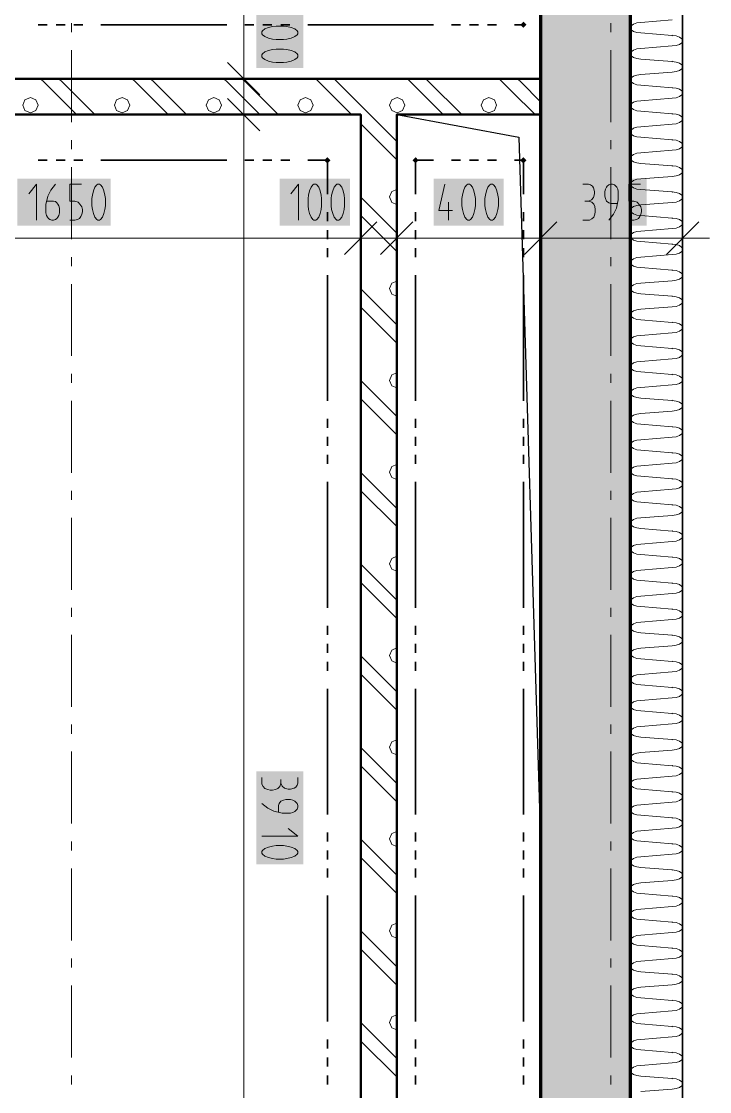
# Model space of a CAD drawing. Header units: millimetres. Extents: x 0 to 594, y 0 to 420.
# Drawn here: x 444.19 to 459.75, y 158.87 to 183.05 of the extents above; entities that cross this region are included whole.
import ezdxf

# ---------------------------------------------------------------- set-up
doc = ezdxf.new("R2010")
doc.units = ezdxf.units.MM
doc.header["$LTSCALE"] = 8
for name, color, linetype in [('PDF_Instalacni prizdivky', 7, 'Continuous'), ('PDF_Koty delkove', 7, 'Continuous'), ('PDF_Obecne 0.25', 7, 'Continuous'), ('PDF_Osy hlavni', 7, 'Continuous'), ('PDF_Pozarni useky', 3, 'Continuous'), ('PDF_Steny vnitrni', 7, 'Continuous'), ('PDF_Zatepleni', 7, 'Continuous')]:
    doc.layers.add(name, color=color, linetype=linetype)

msp = doc.modelspace()

# ---------------------------------------------------------------- linework, layer by layer
at = {"layer": 'PDF_Instalacni prizdivky', "lineweight": 50}
msp.add_lwpolyline([(438.455, 180.94), (451.863, 180.94), (451.863, 149.166), (452.676, 149.166), (452.676, 180.94), (455.927, 180.94), (455.927, 181.752), (438.455, 181.752), (438.455, 185.816), (437.642, 185.816), (422.933, 185.816), (422.933, 185.003), (437.642, 185.003), (437.642, 171.838), (438.455, 171.838), (438.455, 180.94)], dxfattribs=at)
at = {"layer": 'PDF_Instalacni prizdivky', "lineweight": 9}
for points in [[(444.627, 181.752), (444.708, 181.671)], [(444.708, 181.671), (444.915, 181.464)], [(445.041, 181.752), (445.123, 181.671)], [(445.123, 181.671), (445.854, 180.94)], [(446.699, 181.752), (446.78, 181.671)], [(446.78, 181.671), (446.988, 181.464)], [(447.114, 181.752), (447.195, 181.671)], [(447.195, 181.671), (447.926, 180.94)], [(448.771, 181.752), (448.853, 181.671)], [(448.853, 181.671), (449.06, 181.464), (449.584, 180.94)], [(449.186, 181.752), (449.267, 181.671)], [(449.267, 181.671), (449.998, 180.94)], [(450.844, 181.752), (450.925, 181.671)], [(450.925, 181.671), (451.132, 181.464)], [(451.258, 181.752), (451.339, 181.671)], [(451.339, 181.671), (452.071, 180.94), (452.676, 180.334)], [(452.916, 181.752), (452.997, 181.671)], [(452.997, 181.671), (453.204, 181.464), (453.728, 180.94)], [(453.33, 181.752), (453.412, 181.671)], [(453.412, 181.671), (454.143, 180.94)], [(454.988, 181.752), (455.069, 181.671)], [(455.069, 181.671), (455.277, 181.464), (455.801, 180.94)], [(455.402, 181.752), (455.484, 181.671)], [(455.484, 181.671), (455.927, 181.228)], [(444.915, 181.464), (445.44, 180.94)], [(446.988, 181.464), (447.512, 180.94)], [(451.132, 181.464), (451.656, 180.94)], [(446.47, 180.979), (446.593, 181.03), (446.644, 181.153), (446.593, 181.276), (446.47, 181.327), (446.346, 181.276), (446.295, 181.153)], [(446.295, 181.153), (446.346, 181.03), (446.47, 180.979)], [(451.863, 180.732), (452.676, 179.92)], [(452.676, 179.251), (452.563, 179.204), (452.512, 179.081), (452.563, 178.958), (452.676, 178.911)], [(451.863, 179.075), (452.676, 178.262)], [(451.863, 178.66), (452.676, 177.848)], [(451.863, 177.002), (452.676, 176.19)], [(452.676, 177.178), (452.563, 177.132), (452.512, 177.009), (452.563, 176.885), (452.676, 176.839)], [(451.863, 176.588), (452.676, 175.775)], [(452.676, 175.106), (452.563, 175.059), (452.512, 174.936), (452.563, 174.813), (452.676, 174.766)], [(451.863, 174.93), (452.676, 174.118)], [(451.863, 174.516), (452.676, 173.703)], [(452.676, 173.034), (452.563, 172.987), (452.512, 172.864), (452.563, 172.741), (452.676, 172.694)], [(451.863, 172.858), (452.676, 172.045)], [(451.863, 172.444), (452.676, 171.631)], [(452.676, 170.962), (452.563, 170.915), (452.512, 170.792)], [(451.863, 170.786), (452.676, 169.973)], [(452.512, 170.792), (452.563, 170.669), (452.676, 170.622)], [(451.863, 170.371), (452.676, 169.559)], [(452.676, 168.89), (452.563, 168.843), (452.512, 168.72), (452.563, 168.597), (452.676, 168.55)], [(451.863, 168.714), (452.676, 167.901)], [(451.863, 168.299), (452.676, 167.486)], [(451.863, 166.641), (452.676, 165.829)], [(452.676, 166.817), (452.563, 166.771), (452.512, 166.647), (452.563, 166.524), (452.676, 166.478)], [(451.863, 166.227), (452.676, 165.414)], [(452.676, 164.745), (452.563, 164.698), (452.512, 164.575), (452.563, 164.452), (452.676, 164.405)], [(451.863, 164.569), (452.676, 163.756)], [(451.863, 164.155), (452.676, 163.342)], [(451.863, 162.497), (452.676, 161.684)], [(452.676, 162.673), (452.563, 162.626), (452.512, 162.503), (452.563, 162.38), (452.676, 162.333)], [(451.863, 162.082), (452.676, 161.27)], [(452.676, 160.601), (452.563, 160.554), (452.512, 160.431), (452.563, 160.308), (452.676, 160.261)], [(451.863, 160.425), (452.676, 159.612)], [(451.863, 160.01), (452.676, 159.198)]]:
    msp.add_lwpolyline(points, dxfattribs=at)
for points in [[(444.397, 180.979), (444.52, 181.03), (444.571, 181.153), (444.52, 181.276), (444.397, 181.327), (444.274, 181.276), (444.223, 181.153), (444.274, 181.03)], [(448.542, 180.979), (448.665, 181.03), (448.716, 181.153), (448.665, 181.276), (448.542, 181.327), (448.419, 181.276), (448.368, 181.153), (448.419, 181.03)], [(450.614, 180.979), (450.737, 181.03), (450.788, 181.153), (450.737, 181.276), (450.614, 181.327), (450.491, 181.276), (450.44, 181.153), (450.491, 181.03)], [(452.686, 180.979), (452.809, 181.03), (452.86, 181.153), (452.809, 181.276), (452.686, 181.327), (452.563, 181.276), (452.512, 181.153), (452.563, 181.03)], [(454.758, 180.979), (454.882, 181.03), (454.933, 181.153), (454.882, 181.276), (454.758, 181.327), (454.635, 181.276), (454.584, 181.153), (454.635, 181.03)]]:
    msp.add_lwpolyline(points, close=True, dxfattribs=at)
at = {"layer": 'PDF_Koty delkove', "lineweight": 18}
for points in [[(449.22, 301.251), (449.22, 300.784), (449.22, 298), (449.22, 260.66), (449.22, 260.009), (449.22, 199.224), (449.22, 198.208), (449.22, 196.177), (449.22, 181.752), (449.22, 180.94), (449.22, 149.166), (449.22, 145.956), (449.22, 144.087)], [(448.854, 182.118), (449.585, 181.387)], [(448.61, 181.752), (449.22, 181.752), (449.829, 181.752)], [(448.854, 181.305), (449.585, 180.574)], [(448.61, 180.94), (449.22, 180.94), (449.829, 180.94)], [(444.531, 178.555), (444.531, 179.368), (444.358, 179.152)], [(444.77, 178.989), (444.921, 178.989), (444.965, 178.976), (444.997, 178.949), (445.019, 178.921), (445.04, 178.881), (445.051, 178.827), (445.051, 178.719), (445.04, 178.664), (445.019, 178.624), (444.997, 178.597), (444.965, 178.569), (444.921, 178.555), (444.878, 178.555), (444.835, 178.569), (444.802, 178.597), (444.781, 178.624), (444.758, 178.664), (444.747, 178.719), (444.747, 178.908), (444.791, 179.098), (444.856, 179.233), (444.965, 179.368)], [(445.55, 179.368), (445.29, 179.368), (445.29, 178.989), (445.398, 178.989), (445.474, 178.962), (445.517, 178.921), (445.56, 178.854), (445.571, 178.8), (445.571, 178.746), (445.56, 178.691), (445.539, 178.638), (445.506, 178.597), (445.463, 178.569), (445.398, 178.555), (445.29, 178.555)], [(450.458, 178.555), (450.458, 179.368), (450.285, 179.152)], [(450.978, 178.881), (450.978, 179.044), (450.967, 179.124), (450.945, 179.219), (450.913, 179.301), (450.87, 179.355), (450.848, 179.368), (450.805, 179.368), (450.783, 179.355), (450.74, 179.301), (450.707, 179.219), (450.685, 179.124), (450.674, 179.044), (450.674, 178.881), (450.685, 178.8), (450.707, 178.705), (450.74, 178.624), (450.783, 178.569)], [(453.933, 178.772), (453.63, 178.772), (453.76, 179.368)], [(454.453, 178.881), (454.453, 179.044), (454.442, 179.124), (454.421, 179.219), (454.388, 179.301), (454.345, 179.355), (454.323, 179.368), (454.28, 179.368), (454.258, 179.355), (454.215, 179.301), (454.183, 179.219), (454.161, 179.124), (454.15, 179.044), (454.15, 178.881), (454.161, 178.8), (454.183, 178.705), (454.215, 178.624)], [(456.882, 179.368), (457.012, 179.368), (457.055, 179.355), (457.098, 179.327), (457.12, 179.287), (457.142, 179.206), (457.142, 179.152), (457.12, 179.071), (457.077, 179.016), (457.012, 178.989), (456.925, 178.989)], [(457.467, 178.555), (457.576, 178.691), (457.641, 178.827), (457.683, 179.016), (457.683, 179.206), (457.672, 179.26), (457.651, 179.301), (457.63, 179.327), (457.597, 179.355), (457.553, 179.368), (457.511, 179.368), (457.467, 179.355), (457.434, 179.327), (457.413, 179.301), (457.391, 179.26), (457.38, 179.206), (457.38, 179.098), (457.391, 179.044), (457.413, 178.989), (457.467, 178.949), (457.511, 178.935), (457.662, 178.935)], [(458.182, 179.368), (457.922, 179.368), (457.922, 178.989), (458.031, 178.989), (458.106, 178.962), (458.15, 178.921), (458.193, 178.854), (458.204, 178.8), (458.204, 178.746), (458.193, 178.691), (458.171, 178.638), (458.139, 178.597), (458.096, 178.569), (458.031, 178.555), (457.922, 178.555)], [(453.847, 178.555), (453.847, 178.962)], [(457.131, 178.921), (457.087, 178.962), (457.012, 178.989)], [(450.783, 178.569), (450.805, 178.555), (450.848, 178.555), (450.87, 178.569), (450.913, 178.624), (450.945, 178.705), (450.967, 178.8), (450.978, 178.881)], [(451.863, 177.54), (451.863, 178.149), (451.863, 178.759)], [(452.676, 177.54), (452.676, 178.149), (452.676, 178.759)], [(454.215, 178.624), (454.258, 178.569), (454.28, 178.555), (454.323, 178.555), (454.345, 178.569), (454.388, 178.624), (454.421, 178.705), (454.442, 178.8), (454.453, 178.881)], [(455.927, 177.54), (455.927, 178.149), (455.927, 178.759)], [(456.882, 178.555), (457.033, 178.555), (457.087, 178.583), (457.131, 178.624), (457.152, 178.691), (457.163, 178.746), (457.163, 178.8), (457.152, 178.868), (457.131, 178.921)], [(459.137, 177.54), (459.137, 178.149), (459.137, 178.759)], [(451.498, 177.783), (452.229, 178.515)], [(452.31, 177.783), (453.042, 178.515)], [(455.561, 177.783), (456.292, 178.515)], [(458.771, 177.783), (459.502, 178.515)], [(437.642, 178.149), (438.455, 178.149), (451.863, 178.149), (452.676, 178.149), (455.927, 178.149), (459.137, 178.149)], [(459.137, 178.149), (459.746, 178.149)], [(449.626, 165.962), (449.626, 165.811), (449.654, 165.757), (449.694, 165.713), (449.762, 165.692), (449.816, 165.681), (449.871, 165.681), (449.938, 165.692), (449.992, 165.713), (450.032, 165.757), (450.06, 165.832)], [(450.439, 165.962), (450.439, 165.832), (450.426, 165.789), (450.398, 165.746), (450.357, 165.724), (450.277, 165.702), (450.222, 165.702), (450.141, 165.724), (450.087, 165.767), (450.06, 165.832), (450.06, 165.919)], [(450.371, 165.193), (450.398, 165.215), (450.426, 165.247), (450.439, 165.291), (450.439, 165.334), (450.426, 165.377), (450.398, 165.41), (450.371, 165.431), (450.331, 165.453), (450.277, 165.464), (450.168, 165.464), (450.114, 165.453), (450.06, 165.431), (450.019, 165.377), (450.005, 165.334), (450.005, 165.182)], [(449.626, 165.377), (449.762, 165.269), (449.897, 165.204), (450.087, 165.161), (450.277, 165.161), (450.331, 165.172), (450.371, 165.193)], [(449.626, 164.641), (450.439, 164.641), (450.222, 164.814)]]:
    msp.add_lwpolyline(points, dxfattribs=at)
for points in [[(449.952, 182.638), (450.114, 182.638), (450.195, 182.649), (450.29, 182.67), (450.371, 182.703), (450.426, 182.746), (450.439, 182.768), (450.439, 182.811), (450.426, 182.833), (450.371, 182.876), (450.29, 182.908), (450.195, 182.93), (450.114, 182.942), (449.952, 182.942), (449.871, 182.93), (449.775, 182.908), (449.694, 182.876), (449.64, 182.833), (449.626, 182.811), (449.626, 182.768), (449.64, 182.746), (449.694, 182.703), (449.775, 182.67), (449.871, 182.649)], [(449.952, 182.118), (450.114, 182.118), (450.195, 182.129), (450.29, 182.15), (450.371, 182.183), (450.426, 182.226), (450.439, 182.248), (450.439, 182.291), (450.426, 182.313), (450.371, 182.356), (450.29, 182.388), (450.195, 182.41), (450.114, 182.421), (449.952, 182.421), (449.871, 182.41), (449.775, 182.388), (449.694, 182.356), (449.64, 182.313), (449.626, 182.291), (449.626, 182.248), (449.64, 182.226), (449.694, 182.183), (449.775, 182.15), (449.871, 182.129)], [(446.091, 178.881), (446.091, 179.044), (446.08, 179.124), (446.059, 179.219), (446.026, 179.301), (445.983, 179.355), (445.961, 179.368), (445.918, 179.368), (445.896, 179.355), (445.853, 179.301), (445.821, 179.219), (445.799, 179.124), (445.788, 179.044), (445.788, 178.881), (445.799, 178.8), (445.821, 178.705), (445.853, 178.624), (445.896, 178.569), (445.918, 178.555), (445.961, 178.555), (445.983, 178.569), (446.026, 178.624), (446.059, 178.705), (446.08, 178.8)], [(451.498, 178.881), (451.498, 179.044), (451.487, 179.124), (451.465, 179.219), (451.433, 179.301), (451.39, 179.355), (451.368, 179.368), (451.325, 179.368), (451.303, 179.355), (451.26, 179.301), (451.228, 179.219), (451.205, 179.124), (451.194, 179.044), (451.194, 178.881), (451.205, 178.8), (451.228, 178.705), (451.26, 178.624), (451.303, 178.569), (451.325, 178.555), (451.368, 178.555), (451.39, 178.569), (451.433, 178.624), (451.465, 178.705), (451.487, 178.8)], [(454.973, 178.881), (454.973, 179.044), (454.962, 179.124), (454.941, 179.219), (454.908, 179.301), (454.865, 179.355), (454.843, 179.368), (454.8, 179.368), (454.778, 179.355), (454.735, 179.301), (454.703, 179.219), (454.681, 179.124), (454.67, 179.044), (454.67, 178.881), (454.681, 178.8), (454.703, 178.705), (454.735, 178.624), (454.778, 178.569), (454.8, 178.555), (454.843, 178.555), (454.865, 178.569), (454.908, 178.624), (454.941, 178.705), (454.962, 178.8)], [(449.952, 164.121), (450.114, 164.121), (450.195, 164.132), (450.29, 164.153), (450.371, 164.186), (450.426, 164.229), (450.439, 164.251), (450.439, 164.294), (450.426, 164.316), (450.371, 164.359), (450.29, 164.391), (450.195, 164.413), (450.114, 164.424), (449.952, 164.424), (449.871, 164.413), (449.775, 164.391), (449.694, 164.359), (449.64, 164.316), (449.626, 164.294), (449.626, 164.251), (449.64, 164.229), (449.694, 164.186), (449.775, 164.153), (449.871, 164.132)]]:
    msp.add_lwpolyline(points, close=True, dxfattribs=at)
at = {"layer": 'PDF_Koty delkove', "color": 7, "lineweight": 18, "true_color": 0xffffff, "transparency": 33554559}
for points in [[(449.504, 183.583), (449.504, 181.996), (450.561, 183.583), (450.561, 181.996)], [(444.105, 178.434), (446.213, 178.434), (444.105, 179.49), (446.213, 179.49)], [(450.032, 178.434), (451.62, 178.434), (450.032, 179.49), (451.62, 179.49)], [(453.508, 178.434), (455.095, 178.434), (453.508, 179.49), (455.095, 179.49)], [(456.738, 178.434), (458.325, 178.434), (456.738, 179.49), (458.325, 179.49)], [(449.504, 166.106), (449.504, 163.999), (450.561, 166.106), (450.561, 163.999)]]:
    msp.add_solid(points, dxfattribs=at)
at = {"layer": 'PDF_Obecne 0.25', "lineweight": 25}
msp.add_lwpolyline([(452.676, 180.94), (455.432, 180.428), (455.927, 164.524)], dxfattribs=at)
at = {"layer": 'PDF_Osy hlavni', "lineweight": 18}
for points in [[(445.322, 182.801), (445.322, 183.004), (445.322, 182.801)], [(457.511, 183.004), (457.511, 182.801)], [(445.322, 180.769), (445.322, 182.394), (445.322, 180.769)], [(457.511, 182.394), (457.511, 180.769)], [(445.322, 180.16), (445.322, 180.363), (445.322, 180.16)], [(457.511, 180.363), (457.511, 180.16)], [(445.322, 178.128), (445.322, 179.753), (445.322, 178.128)], [(457.511, 179.753), (457.511, 178.128)], [(445.322, 177.519), (445.322, 177.722), (445.322, 177.519)], [(457.511, 177.722), (457.511, 177.519)], [(445.322, 175.487), (445.322, 177.112), (445.322, 175.487)], [(457.511, 177.112), (457.511, 175.487)], [(445.322, 174.878), (445.322, 175.081), (445.322, 174.878)], [(457.511, 175.081), (457.511, 174.878)], [(445.322, 172.846), (445.322, 174.471), (445.322, 172.846)], [(457.511, 174.471), (457.511, 172.846)], [(445.322, 172.236), (445.322, 172.44), (445.322, 172.236)], [(457.511, 172.44), (457.511, 172.236)], [(445.322, 170.205), (445.322, 171.83), (445.322, 170.205)], [(457.511, 171.83), (457.511, 170.205)], [(445.322, 169.595), (445.322, 169.799), (445.322, 169.595)], [(457.511, 169.799), (457.511, 169.595)], [(445.322, 167.564), (445.322, 169.189), (445.322, 167.564)], [(457.511, 169.189), (457.511, 167.564)], [(445.322, 166.954), (445.322, 167.158), (445.322, 166.954)], [(457.511, 167.158), (457.511, 166.954)], [(445.322, 164.923), (445.322, 166.548), (445.322, 164.923)], [(457.511, 166.548), (457.511, 164.923)], [(445.322, 164.313), (445.322, 164.516), (445.322, 164.313)], [(457.511, 164.516), (457.511, 164.313)], [(445.322, 162.282), (445.322, 163.907), (445.322, 162.282)], [(457.511, 163.907), (457.511, 162.282)], [(445.322, 161.672), (445.322, 161.875), (445.322, 161.672)], [(457.511, 161.875), (457.511, 161.672)], [(445.322, 159.641), (445.322, 161.266), (445.322, 159.641)], [(457.511, 161.266), (457.511, 159.641)], [(445.322, 159.031), (445.322, 159.234), (445.322, 159.031)], [(457.511, 159.234), (457.511, 159.031)]]:
    msp.add_lwpolyline(points, dxfattribs=at)
at = {"layer": 'PDF_Pozarni useky', "lineweight": 35}
for points in [[(444.57, 182.971), (444.773, 182.971)], [(444.976, 182.971), (445.179, 182.971)], [(445.382, 182.971), (445.585, 182.971)], [(445.992, 182.971), (448.836, 182.971)], [(449.242, 182.971), (449.445, 182.971)], [(449.649, 182.971), (449.852, 182.971)], [(450.055, 182.971), (450.258, 182.971)], [(450.664, 182.971), (453.509, 182.971)], [(453.915, 182.971), (454.118, 182.971)], [(454.321, 182.971), (454.524, 182.971)], [(454.728, 182.971), (454.931, 182.971)], [(455.538, 183.004), (455.538, 182.971), (455.337, 182.971)], [(444.57, 179.908), (444.773, 179.908)], [(444.976, 179.908), (445.179, 179.908)], [(445.382, 179.908), (445.585, 179.908)], [(445.992, 179.908), (448.836, 179.908)], [(449.242, 179.908), (449.445, 179.908)], [(449.649, 179.908), (449.852, 179.908)], [(450.055, 179.908), (450.258, 179.908)], [(450.664, 179.908), (451.108, 179.908), (451.108, 179.144)], [(453.1, 179.144), (453.1, 179.908), (453.509, 179.908)], [(453.915, 179.908), (454.118, 179.908)], [(454.321, 179.908), (454.524, 179.908)], [(454.728, 179.908), (454.931, 179.908)], [(455.337, 179.908), (455.538, 179.908)], [(455.538, 179.908), (455.538, 179.144)], [(451.108, 178.738), (451.108, 178.534)], [(453.1, 178.738), (453.1, 178.534)], [(455.538, 178.738), (455.538, 178.534)], [(451.108, 178.331), (451.108, 178.128)], [(453.1, 178.331), (453.1, 178.128)], [(455.538, 178.331), (455.538, 178.128)], [(451.108, 177.925), (451.108, 177.722)], [(453.1, 177.925), (453.1, 177.722)], [(455.538, 177.925), (455.538, 177.722)], [(451.108, 177.315), (451.108, 174.471)], [(453.1, 177.315), (453.1, 174.471)], [(455.538, 177.315), (455.538, 174.471)], [(451.108, 174.065), (451.108, 173.862)], [(453.1, 174.065), (453.1, 173.862)], [(455.538, 174.065), (455.538, 173.862)], [(451.108, 173.659), (451.108, 173.455)], [(453.1, 173.659), (453.1, 173.455)], [(455.538, 173.659), (455.538, 173.455)], [(451.108, 173.252), (451.108, 173.049)], [(453.1, 173.252), (453.1, 173.049)], [(455.538, 173.252), (455.538, 173.049)], [(451.108, 172.643), (451.108, 169.799)], [(453.1, 172.643), (453.1, 169.799)], [(455.538, 172.643), (455.538, 169.799)], [(451.108, 169.392), (451.108, 169.189)], [(453.1, 169.392), (453.1, 169.189)], [(455.538, 169.392), (455.538, 169.189)], [(451.108, 168.986), (451.108, 168.783)], [(453.1, 168.986), (453.1, 168.783)], [(455.538, 168.986), (455.538, 168.783)], [(451.108, 168.58), (451.108, 168.376)], [(453.1, 168.58), (453.1, 168.376)], [(455.538, 168.58), (455.538, 168.376)], [(451.108, 167.97), (451.108, 165.126)], [(453.1, 167.97), (453.1, 165.126)], [(455.538, 167.97), (455.538, 165.126)], [(451.108, 164.72), (451.108, 164.516)], [(453.1, 164.72), (453.1, 164.516)], [(455.538, 164.72), (455.538, 164.516)], [(451.108, 164.313), (451.108, 164.11)], [(453.1, 164.313), (453.1, 164.11)], [(455.538, 164.313), (455.538, 164.11)], [(451.108, 163.907), (451.108, 163.704)], [(453.1, 163.907), (453.1, 163.704)], [(455.538, 163.907), (455.538, 163.704)], [(451.108, 163.297), (451.108, 160.453)], [(453.1, 163.297), (453.1, 160.453)], [(455.538, 163.297), (455.538, 160.453)], [(451.108, 160.047), (451.108, 159.844)], [(453.1, 160.047), (453.1, 159.844)], [(455.538, 160.047), (455.538, 159.844)], [(451.108, 159.641), (451.108, 159.437)], [(453.1, 159.641), (453.1, 159.437)], [(455.538, 159.641), (455.538, 159.437)], [(451.108, 159.234), (451.108, 159.031)], [(453.1, 159.234), (453.1, 159.031)], [(455.538, 159.234), (455.538, 159.031)]]:
    msp.add_lwpolyline(points, dxfattribs=at)
at = {"layer": 'PDF_Pozarni useky', "lineweight": 35, "transparency": 33554559}
for points in [[(455.538, 183.042), (455.609, 182.971), (455.467, 182.971), (455.538, 182.9)], [(455.467, 182.971), (455.538, 183.042), (455.538, 182.9), (455.609, 182.971)], [(451.037, 179.908), (451.108, 179.979), (451.108, 179.837), (451.179, 179.908)], [(451.108, 179.979), (451.179, 179.908), (451.037, 179.908), (451.108, 179.837)], [(453.029, 179.908), (453.1, 179.979), (453.1, 179.837), (453.171, 179.908)], [(453.1, 179.979), (453.171, 179.908), (453.029, 179.908), (453.1, 179.837)], [(455.467, 179.908), (455.538, 179.979), (455.538, 179.837), (455.609, 179.908)], [(455.538, 179.979), (455.609, 179.908), (455.467, 179.908), (455.538, 179.837)]]:
    msp.add_solid(points, dxfattribs=at)
at = {"layer": 'PDF_Steny vnitrni', "lineweight": 70}
for points in [[(385.633, 149.166), (385.633, 149.166), (385.633, 147.134), (455.927, 147.134), (457.958, 147.134), (457.958, 198.208), (455.927, 198.208), (444.59, 198.208), (443.371, 198.208), (430.45, 198.208), (430.45, 198.005), (430.45, 196.177), (455.927, 196.177)], [(455.927, 196.177), (455.927, 181.752), (455.927, 180.94), (455.927, 149.166), (452.676, 149.166), (451.863, 149.166), (438.455, 149.166), (437.642, 149.166), (411.963, 149.166)]]:
    msp.add_lwpolyline(points, dxfattribs=at)
at = {"layer": 'PDF_Steny vnitrni', "color": 9, "lineweight": 9, "true_color": 0xc0c0c0, "transparency": 33554559}
msp.add_solid([(457.958, 147.134), (457.958, 198.208), (455.927, 147.134), (455.927, 198.208)], dxfattribs=at)
at = {"layer": 'PDF_Zatepleni', "lineweight": 35}
for points in [[(444.59, 199.224), (444.59, 198.208), (455.927, 198.208), (457.958, 198.208), (457.958, 147.134)], [(459.136, 147.134), (459.137, 147.134), (459.137, 199.224), (457.958, 199.224), (445.119, 199.224)]]:
    msp.add_lwpolyline(points, dxfattribs=at)
at = {"layer": 'PDF_Zatepleni', "lineweight": 9}
for points in [[(458.901, 183.081), (458.194, 183.023)], [(458.194, 183.023), (458.103, 183.014), (458.026, 182.988), (457.975, 182.95), (457.958, 182.917)], [(457.958, 182.892), (457.975, 182.859), (458.026, 182.821), (458.103, 182.795), (458.194, 182.786)], [(458.194, 182.786), (458.901, 182.728)], [(458.194, 182.786), (458.194, 182.786)], [(459.137, 182.61), (459.119, 182.655), (459.068, 182.693), (458.991, 182.719), (458.901, 182.728)], [(458.901, 182.492), (458.991, 182.501), (459.068, 182.526), (459.119, 182.565), (459.137, 182.61)], [(458.194, 182.434), (458.103, 182.425), (458.026, 182.399), (457.975, 182.36), (457.958, 182.327)], [(458.901, 182.492), (458.194, 182.434)], [(457.958, 182.303), (457.975, 182.27), (458.026, 182.231), (458.103, 182.206), (458.194, 182.197)], [(458.194, 182.197), (458.901, 182.138)], [(458.194, 182.197), (458.194, 182.197)], [(459.137, 182.021), (459.119, 182.066), (459.068, 182.104), (458.991, 182.129), (458.901, 182.138)], [(458.194, 181.844), (458.103, 181.835), (458.026, 181.81), (457.975, 181.771), (457.958, 181.738)], [(458.901, 181.903), (458.194, 181.844)], [(458.901, 181.903), (458.991, 181.912), (459.068, 181.937), (459.119, 181.975), (459.137, 182.021)], [(457.958, 181.714), (457.975, 181.681), (458.026, 181.642), (458.103, 181.617), (458.194, 181.608)], [(458.194, 181.608), (458.901, 181.549)], [(458.194, 181.608), (458.194, 181.608)], [(458.194, 181.255), (458.901, 181.314), (458.991, 181.322), (459.068, 181.348), (459.119, 181.386), (459.137, 181.431)], [(459.137, 181.431), (459.119, 181.476), (459.068, 181.515), (458.991, 181.54), (458.901, 181.549)], [(458.194, 181.255), (458.103, 181.246), (458.026, 181.221), (457.975, 181.182), (457.958, 181.149)], [(457.958, 181.124), (457.975, 181.091), (458.026, 181.053), (458.103, 181.027), (458.194, 181.018)], [(458.194, 181.018), (458.901, 180.96)], [(458.194, 181.018), (458.194, 181.018)], [(459.137, 180.842), (459.119, 180.887), (459.068, 180.926), (458.991, 180.951), (458.901, 180.96)], [(458.194, 180.666), (458.103, 180.657), (458.026, 180.631), (457.975, 180.593), (457.958, 180.56)], [(458.194, 180.666), (458.901, 180.724), (458.991, 180.733), (459.068, 180.759), (459.119, 180.797), (459.137, 180.842)], [(457.958, 180.535), (457.975, 180.502), (458.026, 180.464), (458.103, 180.438), (458.194, 180.429)], [(458.194, 180.429), (458.901, 180.371)], [(458.194, 180.429), (458.194, 180.429)], [(459.137, 180.253), (459.119, 180.298), (459.068, 180.336), (458.991, 180.362), (458.901, 180.371)], [(458.901, 180.135), (458.991, 180.144), (459.068, 180.17), (459.119, 180.208), (459.137, 180.253)], [(458.194, 180.077), (458.103, 180.068), (458.026, 180.042), (457.975, 180.004), (457.958, 179.971)], [(457.958, 179.946), (457.975, 179.913), (458.026, 179.875), (458.103, 179.849), (458.194, 179.84)], [(458.901, 180.135), (458.194, 180.077)], [(458.194, 179.84), (458.901, 179.782)], [(458.194, 179.84), (458.194, 179.84)], [(459.137, 179.664), (459.119, 179.709), (459.068, 179.747), (458.991, 179.773), (458.901, 179.782)], [(458.901, 179.546), (458.991, 179.555), (459.068, 179.581), (459.119, 179.619), (459.137, 179.664)], [(458.194, 179.488), (458.103, 179.479), (458.026, 179.453), (457.975, 179.415), (457.958, 179.382)], [(458.901, 179.546), (458.194, 179.488)], [(457.958, 179.357), (457.975, 179.324), (458.026, 179.286), (458.103, 179.26), (458.194, 179.251)], [(458.194, 179.251), (458.901, 179.193)], [(458.194, 179.251), (458.194, 179.251)], [(459.137, 179.075), (459.119, 179.12), (459.068, 179.158), (458.991, 179.184), (458.901, 179.193)], [(458.901, 178.957), (458.194, 178.899)], [(458.901, 178.957), (458.991, 178.966), (459.068, 178.991), (459.119, 179.03), (459.137, 179.075)], [(458.194, 178.899), (458.103, 178.89), (458.026, 178.864), (457.975, 178.825), (457.958, 178.792)], [(457.958, 178.768), (457.975, 178.735), (458.026, 178.696), (458.103, 178.671), (458.194, 178.662)], [(458.194, 178.662), (458.901, 178.603)], [(458.194, 178.662), (458.194, 178.662)], [(459.137, 178.486), (459.119, 178.531), (459.068, 178.569), (458.991, 178.594), (458.901, 178.603)], [(458.901, 178.368), (458.991, 178.377), (459.068, 178.402), (459.119, 178.44), (459.137, 178.486)], [(458.194, 178.309), (458.103, 178.3), (458.026, 178.275), (457.975, 178.236), (457.958, 178.203)], [(458.901, 178.368), (458.194, 178.309)], [(457.958, 178.179), (457.975, 178.146), (458.026, 178.107), (458.103, 178.082), (458.194, 178.073)], [(458.194, 178.073), (458.901, 178.014)], [(458.194, 178.073), (458.194, 178.073)], [(459.137, 177.896), (459.119, 177.941), (459.068, 177.98), (458.991, 178.005), (458.901, 178.014)], [(458.901, 177.779), (458.194, 177.72)], [(458.901, 177.779), (458.991, 177.788), (459.068, 177.813), (459.119, 177.851), (459.137, 177.896)], [(458.194, 177.72), (458.103, 177.711), (458.026, 177.686), (457.975, 177.647), (457.958, 177.614)], [(457.958, 177.589), (457.975, 177.556), (458.026, 177.518), (458.103, 177.492), (458.194, 177.483)], [(458.194, 177.483), (458.901, 177.425)], [(458.194, 177.483), (458.194, 177.483)], [(459.137, 177.307), (459.119, 177.352), (459.068, 177.391), (458.991, 177.416), (458.901, 177.425)], [(458.901, 177.189), (458.991, 177.198), (459.068, 177.224), (459.119, 177.262), (459.137, 177.307)], [(458.194, 177.131), (458.103, 177.122), (458.026, 177.096), (457.975, 177.058), (457.958, 177.025)], [(457.958, 177), (457.975, 176.967), (458.026, 176.929), (458.103, 176.903), (458.194, 176.894)], [(458.901, 177.189), (458.194, 177.131)], [(458.194, 176.894), (458.901, 176.836)], [(458.194, 176.894), (458.194, 176.894)], [(459.137, 176.718), (459.119, 176.763), (459.068, 176.801), (458.991, 176.827), (458.901, 176.836)], [(458.194, 176.542), (458.103, 176.533), (458.026, 176.507), (457.975, 176.469)], [(458.901, 176.6), (458.194, 176.542)], [(458.901, 176.6), (458.991, 176.609), (459.068, 176.635), (459.119, 176.673), (459.137, 176.718)], [(457.975, 176.469), (457.958, 176.436)], [(457.958, 176.411), (457.975, 176.378), (458.026, 176.34), (458.103, 176.314), (458.194, 176.305)], [(458.194, 176.305), (458.901, 176.247)], [(458.194, 176.305), (458.194, 176.305)], [(459.137, 176.129), (459.119, 176.174), (459.068, 176.212), (458.991, 176.238), (458.901, 176.247)], [(458.901, 176.011), (458.991, 176.02), (459.068, 176.046), (459.119, 176.084), (459.137, 176.129)], [(458.901, 176.011), (458.194, 175.953), (458.103, 175.944), (458.026, 175.918), (457.975, 175.88), (457.958, 175.847)], [(457.958, 175.822), (457.975, 175.789), (458.026, 175.751), (458.103, 175.725), (458.194, 175.716)], [(458.194, 175.716), (458.901, 175.658)], [(458.194, 175.716), (458.194, 175.716)], [(459.137, 175.54), (459.119, 175.585), (459.068, 175.623), (458.991, 175.649), (458.901, 175.658)], [(457.958, 175.258), (457.975, 175.29), (458.026, 175.329), (458.103, 175.355), (458.194, 175.364), (458.901, 175.422), (458.991, 175.431), (459.068, 175.456), (459.119, 175.495), (459.137, 175.54)], [(457.958, 175.233), (457.975, 175.2), (458.026, 175.161), (458.103, 175.136), (458.194, 175.127)], [(458.194, 175.127), (458.901, 175.068)], [(458.194, 175.127), (458.194, 175.127)], [(459.137, 174.951), (459.119, 174.996), (459.068, 175.034), (458.991, 175.059), (458.901, 175.068)], [(458.194, 174.774), (458.901, 174.833), (458.991, 174.842), (459.068, 174.867), (459.119, 174.905), (459.137, 174.951)], [(458.194, 174.774), (458.103, 174.765), (458.026, 174.74), (457.975, 174.701), (457.958, 174.668)], [(457.958, 174.644), (457.975, 174.611), (458.026, 174.572), (458.103, 174.547), (458.194, 174.538)], [(458.194, 174.538), (458.901, 174.479)], [(458.194, 174.538), (458.194, 174.538)], [(459.137, 174.361), (459.119, 174.406), (459.068, 174.445), (458.991, 174.47), (458.901, 174.479)], [(458.901, 174.244), (458.991, 174.253), (459.068, 174.278), (459.119, 174.316), (459.137, 174.361)], [(458.194, 174.185), (458.103, 174.176), (458.026, 174.151), (457.975, 174.112), (457.958, 174.079)], [(458.901, 174.244), (458.194, 174.185)], [(457.958, 174.054), (457.975, 174.021), (458.026, 173.983), (458.103, 173.957), (458.194, 173.948)], [(458.194, 173.948), (458.901, 173.89)], [(458.194, 173.948), (458.194, 173.948)], [(459.137, 173.772), (459.119, 173.817), (459.068, 173.856), (458.991, 173.881), (458.901, 173.89)], [(458.901, 173.654), (458.194, 173.596)], [(458.901, 173.654), (458.991, 173.663), (459.068, 173.689), (459.119, 173.727), (459.137, 173.772)], [(458.194, 173.596), (458.103, 173.587), (458.026, 173.561), (457.975, 173.523), (457.958, 173.49)], [(457.958, 173.465), (457.975, 173.432), (458.026, 173.394), (458.103, 173.368), (458.194, 173.359)], [(458.194, 173.359), (458.901, 173.301)], [(458.194, 173.359), (458.194, 173.359)], [(459.137, 173.183), (459.119, 173.228), (459.068, 173.266), (458.991, 173.292), (458.901, 173.301)], [(458.901, 173.065), (458.991, 173.074), (459.068, 173.1), (459.119, 173.138), (459.137, 173.183)], [(458.194, 173.007), (458.103, 172.998), (458.026, 172.972), (457.975, 172.934), (457.958, 172.901)], [(458.901, 173.065), (458.194, 173.007)], [(457.958, 172.876), (457.975, 172.843), (458.026, 172.805), (458.103, 172.779), (458.194, 172.77), (458.901, 172.712)], [(458.194, 172.77), (458.194, 172.77)], [(459.137, 172.594), (459.119, 172.639), (459.068, 172.677), (458.991, 172.703), (458.901, 172.712)], [(458.194, 172.418), (458.103, 172.409), (458.026, 172.383), (457.975, 172.345), (457.958, 172.312)], [(458.901, 172.476), (458.194, 172.418)], [(458.901, 172.476), (458.991, 172.485), (459.068, 172.511), (459.119, 172.549), (459.137, 172.594)], [(457.958, 172.287), (457.975, 172.254), (458.026, 172.216), (458.103, 172.19), (458.194, 172.181), (458.901, 172.123)], [(458.194, 172.181), (458.194, 172.181)], [(459.137, 172.005), (459.119, 172.05), (459.068, 172.088), (458.991, 172.114), (458.901, 172.123)], [(458.901, 171.887), (458.991, 171.896), (459.068, 171.921), (459.119, 171.96), (459.137, 172.005)], [(458.901, 171.887), (458.194, 171.829), (458.103, 171.82), (458.026, 171.794), (457.975, 171.755), (457.958, 171.723)], [(457.958, 171.698), (457.975, 171.665), (458.026, 171.626), (458.103, 171.601), (458.194, 171.592), (458.901, 171.533)], [(458.194, 171.592), (458.194, 171.592)], [(459.137, 171.416), (459.119, 171.461), (459.068, 171.499), (458.991, 171.524), (458.901, 171.533)], [(458.194, 171.239), (458.103, 171.23), (458.026, 171.205), (457.975, 171.166), (457.958, 171.133)], [(458.901, 171.298), (458.194, 171.239)], [(458.901, 171.298), (458.991, 171.307), (459.068, 171.332), (459.119, 171.37), (459.137, 171.416)], [(457.958, 171.109), (457.975, 171.076), (458.026, 171.037)], [(458.026, 171.037), (458.103, 171.012), (458.194, 171.003)], [(458.194, 171.003), (458.901, 170.944)], [(458.194, 171.003), (458.194, 171.003)], [(459.137, 170.826), (459.119, 170.872), (459.068, 170.91), (458.991, 170.935), (458.901, 170.944)], [(458.901, 170.709), (458.991, 170.718), (459.068, 170.743), (459.119, 170.781), (459.137, 170.826)], [(458.194, 170.65), (458.103, 170.641), (458.026, 170.616), (457.975, 170.577), (457.958, 170.544)], [(457.958, 170.519), (457.975, 170.487), (458.026, 170.448), (458.103, 170.422), (458.194, 170.413)], [(458.901, 170.709), (458.194, 170.65)], [(458.194, 170.413), (458.901, 170.355)], [(458.194, 170.413), (458.194, 170.413)], [(459.137, 170.237), (459.119, 170.282), (459.068, 170.321), (458.991, 170.346), (458.901, 170.355)], [(458.901, 170.119), (458.991, 170.128), (459.068, 170.154), (459.119, 170.192), (459.137, 170.237)], [(458.194, 170.061), (458.103, 170.052), (458.026, 170.026), (457.975, 169.988), (457.958, 169.955)], [(458.901, 170.119), (458.194, 170.061)], [(457.958, 169.93), (457.975, 169.897), (458.026, 169.859), (458.103, 169.833), (458.194, 169.824)], [(458.194, 169.824), (458.901, 169.766)], [(458.194, 169.824), (458.194, 169.824)], [(459.137, 169.648), (459.119, 169.693), (459.068, 169.731), (458.991, 169.757), (458.901, 169.766)], [(458.194, 169.472), (458.901, 169.53), (458.991, 169.539), (459.068, 169.565), (459.119, 169.603), (459.137, 169.648)], [(458.194, 169.472), (458.103, 169.463), (458.026, 169.437), (457.975, 169.399), (457.958, 169.366)], [(457.958, 169.341), (457.975, 169.308), (458.026, 169.27), (458.103, 169.244), (458.194, 169.235)], [(458.194, 169.235), (458.901, 169.177)], [(458.194, 169.235), (458.194, 169.235)], [(458.194, 168.883), (458.901, 168.941), (458.991, 168.95), (459.068, 168.976), (459.119, 169.014), (459.137, 169.059)], [(459.137, 169.059), (459.119, 169.104), (459.068, 169.142), (458.991, 169.168), (458.901, 169.177)], [(458.103, 168.874), (458.026, 168.848), (457.975, 168.81), (457.958, 168.777)], [(458.194, 168.883), (458.103, 168.874)], [(457.958, 168.752), (457.975, 168.719), (458.026, 168.681), (458.103, 168.655), (458.194, 168.646)], [(458.194, 168.646), (458.901, 168.588)], [(458.194, 168.646), (458.194, 168.646)], [(459.137, 168.47), (459.119, 168.515), (459.068, 168.553), (458.991, 168.579), (458.901, 168.588)], [(458.194, 168.294), (458.103, 168.285), (458.026, 168.259), (457.975, 168.22), (457.958, 168.188)], [(458.901, 168.352), (458.194, 168.294)], [(458.901, 168.352), (458.991, 168.361), (459.068, 168.386), (459.119, 168.425), (459.137, 168.47)], [(457.958, 168.163), (457.975, 168.13), (458.026, 168.091), (458.103, 168.066), (458.194, 168.057)], [(458.194, 168.057), (458.901, 167.998)], [(458.194, 168.057), (458.194, 168.057)], [(459.137, 167.881), (459.119, 167.926), (459.068, 167.964), (458.991, 167.989), (458.901, 167.998)], [(458.901, 167.763), (458.991, 167.772), (459.068, 167.797), (459.119, 167.836), (459.137, 167.881)], [(458.194, 167.704), (458.103, 167.695), (458.026, 167.67), (457.975, 167.631), (457.958, 167.598)], [(457.958, 167.574), (457.975, 167.541), (458.026, 167.502), (458.103, 167.477), (458.194, 167.468)], [(458.901, 167.763), (458.194, 167.704)], [(458.194, 167.468), (458.901, 167.409)], [(458.194, 167.468), (458.194, 167.468)], [(459.137, 167.291), (459.119, 167.337), (459.068, 167.375), (458.991, 167.4), (458.901, 167.409)], [(458.194, 167.115), (458.103, 167.106), (458.026, 167.081), (457.975, 167.042), (457.958, 167.009)], [(458.901, 167.174), (458.194, 167.115)], [(458.901, 167.174), (458.991, 167.183), (459.068, 167.208), (459.119, 167.246), (459.137, 167.291)], [(457.958, 166.984), (457.975, 166.952), (458.026, 166.913), (458.103, 166.887), (458.194, 166.878)], [(458.194, 166.878), (458.901, 166.82)], [(458.194, 166.878), (458.194, 166.878)], [(458.194, 166.526), (458.901, 166.584), (458.991, 166.593), (459.068, 166.619), (459.119, 166.657), (459.137, 166.702)], [(459.137, 166.702), (459.119, 166.747), (459.068, 166.786), (458.991, 166.811), (458.901, 166.82)], [(458.194, 166.526), (458.103, 166.517), (458.026, 166.491), (457.975, 166.453), (457.958, 166.42)], [(457.958, 166.395), (457.975, 166.362), (458.026, 166.324), (458.103, 166.298), (458.194, 166.289)], [(458.194, 166.289), (458.901, 166.231)], [(458.194, 166.289), (458.194, 166.289)], [(459.137, 166.113), (459.119, 166.158), (459.068, 166.196), (458.991, 166.222), (458.901, 166.231)], [(458.194, 165.937), (458.103, 165.928), (458.026, 165.902), (457.975, 165.864), (457.958, 165.831)], [(458.901, 165.995), (458.194, 165.937)], [(458.901, 165.995), (458.991, 166.004), (459.068, 166.03), (459.119, 166.068), (459.137, 166.113)], [(457.958, 165.806), (457.975, 165.773), (458.026, 165.735), (458.103, 165.709), (458.194, 165.7)], [(458.194, 165.7), (458.901, 165.642)], [(458.194, 165.7), (458.194, 165.7)], [(459.137, 165.524), (459.119, 165.569), (459.068, 165.607), (458.991, 165.633), (458.901, 165.642)], [(458.901, 165.406), (458.194, 165.348)], [(458.901, 165.406), (458.991, 165.415), (459.068, 165.441), (459.119, 165.479), (459.137, 165.524)], [(458.194, 165.348), (458.103, 165.339), (458.026, 165.313), (457.975, 165.275), (457.958, 165.242)], [(457.958, 165.217), (457.975, 165.184), (458.026, 165.146), (458.103, 165.12), (458.194, 165.111)], [(458.194, 165.111), (458.901, 165.053)], [(458.194, 165.111), (458.194, 165.111)], [(459.137, 164.935), (459.119, 164.98), (459.068, 165.018), (458.991, 165.044), (458.901, 165.053)], [(458.901, 164.817), (458.991, 164.826), (459.068, 164.851), (459.119, 164.89), (459.137, 164.935)], [(458.194, 164.759), (458.103, 164.75), (458.026, 164.724), (457.975, 164.686), (457.958, 164.653)], [(458.901, 164.817), (458.194, 164.759)], [(457.958, 164.628), (457.975, 164.595), (458.026, 164.556), (458.103, 164.531), (458.194, 164.522)], [(458.194, 164.522), (458.901, 164.463)], [(458.194, 164.522), (458.194, 164.522)], [(459.137, 164.346), (459.119, 164.391), (459.068, 164.429), (458.991, 164.454), (458.901, 164.463)], [(458.194, 164.169), (458.901, 164.228), (458.991, 164.237), (459.068, 164.262), (459.119, 164.301), (459.137, 164.346)], [(458.194, 164.169), (458.103, 164.16), (458.026, 164.135), (457.975, 164.096), (457.958, 164.063)], [(457.958, 164.039), (457.975, 164.006), (458.026, 163.967), (458.103, 163.942), (458.194, 163.933)], [(458.194, 163.933), (458.901, 163.874)], [(458.194, 163.933), (458.194, 163.933)], [(459.137, 163.756), (459.119, 163.802), (459.068, 163.84), (458.991, 163.865), (458.901, 163.874)], [(458.901, 163.639), (458.991, 163.648), (459.068, 163.673), (459.119, 163.711), (459.137, 163.756)], [(458.194, 163.58), (458.103, 163.571), (458.026, 163.546), (457.975, 163.507), (457.958, 163.474)], [(458.901, 163.639), (458.194, 163.58)], [(457.958, 163.45), (457.975, 163.417), (458.026, 163.378), (458.103, 163.352), (458.194, 163.343)], [(458.194, 163.343), (458.901, 163.285)], [(458.194, 163.343), (458.194, 163.343)], [(459.137, 163.167), (459.119, 163.212), (459.068, 163.251), (458.991, 163.276), (458.901, 163.285)], [(458.194, 162.991), (458.103, 162.982), (458.026, 162.956), (457.975, 162.918), (457.958, 162.885)], [(458.901, 163.049), (458.194, 162.991)], [(458.901, 163.049), (458.991, 163.058), (459.068, 163.084), (459.119, 163.122), (459.137, 163.167)], [(457.958, 162.86), (457.975, 162.827), (458.026, 162.789), (458.103, 162.763), (458.194, 162.754)], [(458.194, 162.754), (458.901, 162.696)], [(458.194, 162.754), (458.194, 162.754)], [(459.137, 162.578), (459.119, 162.623), (459.068, 162.661), (458.991, 162.687), (458.901, 162.696)], [(458.901, 162.46), (458.991, 162.469), (459.068, 162.495), (459.119, 162.533), (459.137, 162.578)], [(458.194, 162.402), (458.103, 162.393), (458.026, 162.367), (457.975, 162.329), (457.958, 162.296)], [(457.958, 162.271), (457.975, 162.238), (458.026, 162.2), (458.103, 162.174), (458.194, 162.165)], [(458.901, 162.46), (458.194, 162.402)], [(458.194, 162.165), (458.901, 162.107)], [(458.194, 162.165), (458.194, 162.165)], [(459.137, 161.989), (459.119, 162.034), (459.068, 162.072), (458.991, 162.098), (458.901, 162.107)], [(458.194, 161.813), (458.103, 161.804), (458.026, 161.778), (457.975, 161.74)], [(458.901, 161.871), (458.194, 161.813)], [(458.901, 161.871), (458.991, 161.88), (459.068, 161.906), (459.119, 161.944), (459.137, 161.989)], [(457.975, 161.74), (457.958, 161.707)], [(457.958, 161.682), (457.975, 161.649), (458.026, 161.611), (458.103, 161.585), (458.194, 161.576)], [(458.194, 161.576), (458.901, 161.518)], [(458.194, 161.576), (458.194, 161.576)], [(458.901, 161.282), (458.194, 161.224)], [(459.137, 161.4), (459.119, 161.445), (459.068, 161.483), (458.991, 161.509), (458.901, 161.518)], [(458.901, 161.282), (458.991, 161.291), (459.068, 161.316), (459.119, 161.355), (459.137, 161.4)], [(458.194, 161.224), (458.103, 161.215), (458.026, 161.189), (457.975, 161.151), (457.958, 161.118)], [(457.958, 161.093), (457.975, 161.06), (458.026, 161.022), (458.103, 160.996), (458.194, 160.987)], [(458.194, 160.987), (458.901, 160.928)], [(458.194, 160.987), (458.194, 160.987)], [(459.137, 160.811), (459.119, 160.856), (459.068, 160.894), (458.991, 160.92), (458.901, 160.928)], [(458.901, 160.693), (458.991, 160.702), (459.068, 160.727), (459.119, 160.766), (459.137, 160.811)], [(458.194, 160.634), (458.103, 160.625), (458.026, 160.6), (457.975, 160.561), (457.958, 160.528)], [(458.901, 160.693), (458.194, 160.634)], [(457.958, 160.504), (457.975, 160.471), (458.026, 160.432), (458.103, 160.407), (458.194, 160.398)], [(458.194, 160.398), (458.901, 160.339)], [(458.194, 160.398), (458.194, 160.398)], [(459.137, 160.221), (459.119, 160.267), (459.068, 160.305), (458.991, 160.33), (458.901, 160.339)], [(458.901, 160.104), (458.194, 160.045)], [(458.901, 160.104), (458.991, 160.113), (459.068, 160.138), (459.119, 160.176), (459.137, 160.221)], [(458.194, 160.045), (458.103, 160.036), (458.026, 160.011), (457.975, 159.972), (457.958, 159.939)], [(457.958, 159.915), (457.975, 159.882), (458.026, 159.843), (458.103, 159.817), (458.194, 159.808)], [(458.194, 159.808), (458.901, 159.75)], [(458.194, 159.808), (458.194, 159.808)], [(459.137, 159.632), (459.119, 159.677), (459.068, 159.716), (458.991, 159.741), (458.901, 159.75)], [(458.901, 159.514), (458.991, 159.523), (459.068, 159.549), (459.119, 159.587), (459.137, 159.632)], [(458.194, 159.456), (458.103, 159.447), (458.026, 159.421), (457.975, 159.383), (457.958, 159.35)], [(458.901, 159.514), (458.194, 159.456)], [(457.958, 159.325), (457.975, 159.292), (458.026, 159.254), (458.103, 159.228), (458.194, 159.219)], [(458.194, 159.219), (458.901, 159.161)], [(458.194, 159.219), (458.194, 159.219)], [(459.137, 159.043), (459.119, 159.088), (459.068, 159.126), (458.991, 159.152), (458.901, 159.161)], [(458.901, 158.925), (458.194, 158.867)], [(458.901, 158.925), (458.991, 158.934), (459.068, 158.96), (459.119, 158.998), (459.137, 159.043)]]:
    msp.add_lwpolyline(points, dxfattribs=at)
at = {"layer": 'PDF_Zatepleni', "lineweight": 9, "transparency": 33554559}
for points in [[(458.901, 182.746), (458.919, 182.728), (458.883, 182.728), (458.901, 182.709)], [(458.901, 182.157), (458.919, 182.138), (458.883, 182.138), (458.901, 182.12)], [(458.901, 181.567), (458.919, 181.549), (458.883, 181.549), (458.901, 181.531)], [(458.901, 180.978), (458.919, 180.96), (458.883, 180.96), (458.901, 180.942)], [(458.901, 180.389), (458.919, 180.371), (458.883, 180.371), (458.901, 180.353)], [(458.901, 179.8), (458.919, 179.782), (458.883, 179.782), (458.901, 179.763)], [(458.901, 179.211), (458.919, 179.193), (458.883, 179.193), (458.901, 179.174)], [(458.901, 178.622), (458.919, 178.603), (458.883, 178.603), (458.901, 178.585)], [(458.901, 178.032), (458.919, 178.014), (458.883, 178.014), (458.901, 177.996)], [(458.901, 177.443), (458.919, 177.425), (458.883, 177.425), (458.901, 177.407)], [(458.901, 176.854), (458.919, 176.836), (458.883, 176.836), (458.901, 176.818)], [(458.901, 176.265), (458.919, 176.247), (458.883, 176.247), (458.901, 176.228)], [(458.901, 175.676), (458.919, 175.658), (458.883, 175.658), (458.901, 175.639)], [(458.901, 175.087), (458.919, 175.068), (458.883, 175.068), (458.901, 175.05)], [(458.901, 174.498), (458.919, 174.479), (458.883, 174.479), (458.901, 174.461)], [(458.901, 173.908), (458.919, 173.89), (458.883, 173.89), (458.901, 173.872)], [(458.901, 173.319), (458.919, 173.301), (458.883, 173.301), (458.901, 173.283)], [(458.901, 172.73), (458.919, 172.712), (458.883, 172.712), (458.901, 172.693)], [(458.901, 172.141), (458.919, 172.123), (458.883, 172.123), (458.901, 172.104)], [(458.901, 171.552), (458.919, 171.533), (458.883, 171.533), (458.901, 171.515)], [(458.901, 170.963), (458.919, 170.944), (458.883, 170.944), (458.901, 170.926)], [(458.901, 170.373), (458.919, 170.355), (458.883, 170.355), (458.901, 170.337)], [(458.901, 169.784), (458.919, 169.766), (458.883, 169.766), (458.901, 169.748)], [(458.901, 169.195), (458.919, 169.177), (458.883, 169.177), (458.901, 169.158)], [(458.901, 168.606), (458.919, 168.588), (458.883, 168.588), (458.901, 168.569)], [(458.901, 168.017), (458.919, 167.998), (458.883, 167.998), (458.901, 167.98)], [(458.901, 167.428), (458.919, 167.409), (458.883, 167.409), (458.901, 167.391)], [(458.901, 166.838), (458.919, 166.82), (458.883, 166.82), (458.901, 166.802)], [(458.901, 166.249), (458.919, 166.231), (458.883, 166.231), (458.901, 166.213)], [(458.901, 165.66), (458.919, 165.642), (458.883, 165.642), (458.901, 165.623)], [(458.901, 165.071), (458.919, 165.053), (458.883, 165.053), (458.901, 165.034)], [(458.901, 164.482), (458.919, 164.463), (458.883, 164.463), (458.901, 164.445)], [(458.901, 163.893), (458.919, 163.874), (458.883, 163.874), (458.901, 163.856)], [(458.901, 163.303), (458.919, 163.285), (458.883, 163.285), (458.901, 163.267)], [(458.901, 162.714), (458.919, 162.696), (458.883, 162.696), (458.901, 162.678)], [(458.901, 162.125), (458.919, 162.107), (458.883, 162.107), (458.901, 162.089)], [(458.901, 161.536), (458.919, 161.518), (458.883, 161.518), (458.901, 161.499)], [(458.901, 160.947), (458.919, 160.928), (458.883, 160.928), (458.901, 160.91)], [(458.901, 160.358), (458.919, 160.339), (458.883, 160.339), (458.901, 160.321)], [(458.901, 159.768), (458.919, 159.75), (458.883, 159.75), (458.901, 159.732)], [(458.901, 159.179), (458.919, 159.161), (458.883, 159.161), (458.901, 159.143)]]:
    msp.add_solid(points, dxfattribs=at)

doc.saveas('drawing.dxf')
